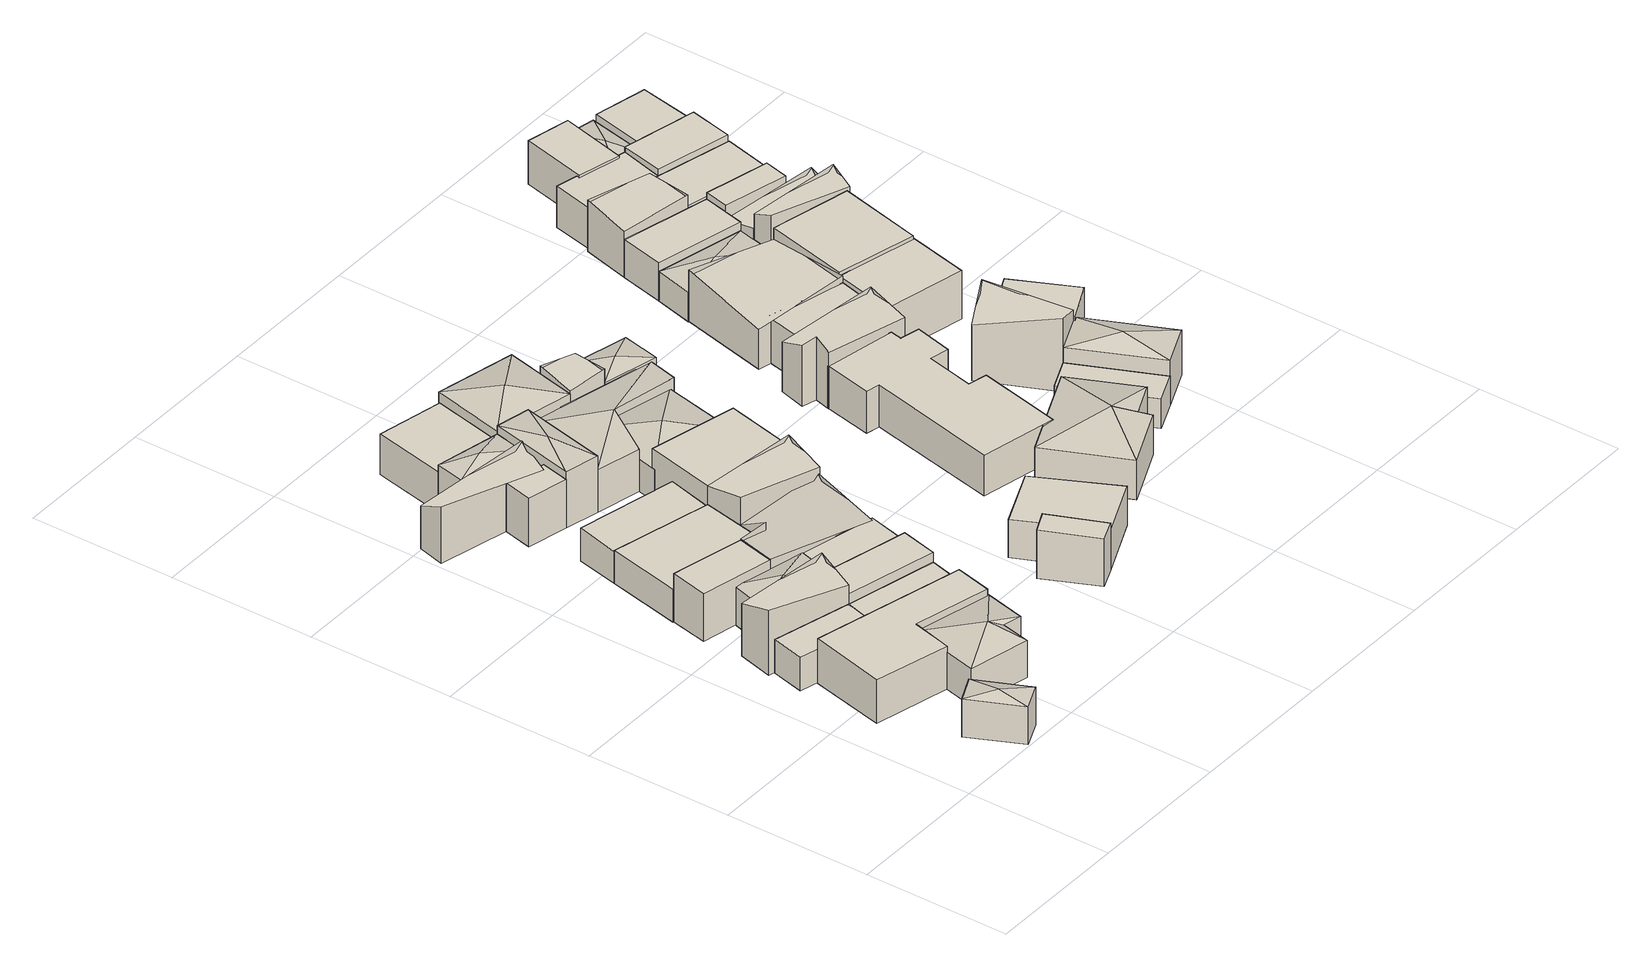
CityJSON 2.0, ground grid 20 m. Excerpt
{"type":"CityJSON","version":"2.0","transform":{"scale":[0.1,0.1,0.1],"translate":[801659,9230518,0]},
"CityObjects":{
"building1":{"type":"Building","attributes":{"Building Type":"Residential","Roof Shape":"hip","Roof Material":"Asbestos Sheet","Roof Material Code":4,"Roof Direction":"southwest","Building Height":5.44,"Roof Slope":22.5,"Footprint Area":32.02,"Solar PV Capacity Low":4.01,"Solar PV Capacity High":5.27,"Solar Annual Energy Low":5781,"Solar Annual Energy High":7618,"Suitable PV Area":23.93},"geometry":[{"type":"MultiSurface","lod":"2.2","boundaries":[[[0,1,2,3]],[[3,2,4,5]],[[2,1,6,4]],[[1,0,7,6]],[[0,3,5,7]],[[5,4,8]],[[4,6,8]],[[6,7,8]],[[7,5,8]]]}]},
"building2":{"type":"Building","attributes":{"Building Type":"Residential","Roof Shape":"shed","Roof Material":"Concrete Aluminum Tile","Roof Material Code":2,"Roof Direction":"northwest","Building Height":4.7,"Roof Slope":11.1,"Footprint Area":51.51,"Solar PV Capacity Low":6.45,"Solar PV Capacity High":8.47,"Solar Annual Energy Low":9300,"Solar Annual Energy High":12257,"Suitable PV Area":38.51},"geometry":[{"type":"MultiSurface","lod":"2.2","boundaries":[[[9,10,11,12]],[[12,11,13,14]],[[11,10,15,13]],[[10,9,16,15]],[[9,12,14,16]],[[14,13,15,16]]]}]},
"building3":{"type":"Building","attributes":{"Building Type":"Residential","Roof Shape":"gable","Roof Material":"Concrete Aluminum Tile","Roof Material Code":2,"Roof Direction":"northwest","Building Height":7.5,"Roof Slope":33.8,"Footprint Area":59.34,"Solar PV Capacity Low":7.43,"Solar PV Capacity High":9.76,"Solar Annual Energy Low":10714,"Solar Annual Energy High":14121,"Suitable PV Area":44.36},"geometry":[{"type":"MultiSurface","lod":"2.2","boundaries":[[[17,18,19,9]],[[9,19,20,21]],[[19,18,22,20]],[[18,17,23,22]],[[17,9,21,23]],[[21,20,22,23]]]}]},
"building4":{"type":"Building","attributes":{"Building Type":"Residential","Roof Shape":"shed","Roof Material":"Concrete Aluminum Tile","Roof Material Code":2,"Roof Direction":"northwest","Building Height":6.12,"Roof Slope":14.3,"Footprint Area":166.64,"Solar PV Capacity Low":20.86,"Solar PV Capacity High":27.4,"Solar Annual Energy Low":30087,"Solar Annual Energy High":39652,"Suitable PV Area":124.57},"geometry":[{"type":"MultiSurface","lod":"2.2","boundaries":[[[24,25,26,27,28,29]],[[29,28,30,31]],[[28,27,32,30]],[[27,26,33,32]],[[26,25,34,33]],[[25,24,35,34]],[[24,29,31,35]],[[31,30,32,33,34,35]]]}]},
"building5":{"type":"Building","attributes":{"Building Type":"Residential","Roof Shape":"hip","Roof Material":"Concrete Aluminum Tile","Roof Material Code":2,"Roof Direction":"northwest","Building Height":5.29,"Roof Slope":26.5,"Footprint Area":99.06,"Solar PV Capacity Low":12.4,"Solar PV Capacity High":16.29,"Solar Annual Energy Low":17885,"Solar Annual Energy High":23570,"Suitable PV Area":74.05},"geometry":[{"type":"MultiSurface","lod":"2.2","boundaries":[[[36,37,38,24,39,40]],[[40,39,41,42]],[[39,24,43,41]],[[24,38,44,43]],[[38,37,45,44]],[[37,36,46,45]],[[36,40,42,46]],[[42,41,47]],[[41,43,47]],[[43,44,47]],[[44,45,47]],[[45,46,47]],[[46,42,47]]]}]},
"building6":{"type":"Building","attributes":{"Building Type":"Residential","Roof Shape":"shed","Roof Material":"Concrete Aluminum Tile","Roof Material Code":2,"Roof Direction":"northwest","Building Height":6.75,"Roof Slope":11,"Footprint Area":53.76,"Solar PV Capacity Low":6.73,"Solar PV Capacity High":8.84,"Solar Annual Energy Low":9706,"Solar Annual Energy High":12792,"Suitable PV Area":40.19},"geometry":[{"type":"MultiSurface","lod":"2.2","boundaries":[[[48,49,50,51]],[[51,50,52,53]],[[50,49,54,52]],[[49,48,55,54]],[[48,51,53,55]],[[53,52,54,55]]]}]},
"building7":{"type":"Building","attributes":{"Building Type":"Residential","Roof Shape":"hip","Roof Material":"Concrete Aluminum Tile","Roof Material Code":2,"Roof Direction":"northwest","Building Height":5.37,"Roof Slope":26.8,"Footprint Area":60.62,"Solar PV Capacity Low":7.59,"Solar PV Capacity High":9.97,"Solar Annual Energy Low":10944,"Solar Annual Energy High":14423,"Suitable PV Area":45.31},"geometry":[{"type":"MultiSurface","lod":"2.2","boundaries":[[[56,57,58,59]],[[59,58,60,61]],[[58,57,62,60]],[[57,56,63,62]],[[56,59,61,63]],[[61,60,64]],[[60,62,64]],[[62,63,64]],[[63,61,64]]]}]},
"building8":{"type":"Building","attributes":{"Building Type":"Residential","Roof Shape":"shed","Roof Material":"Concrete Aluminum Tile","Roof Material Code":2,"Roof Direction":"northwest","Building Height":4.67,"Roof Slope":13.2,"Footprint Area":59.56,"Solar PV Capacity Low":7.46,"Solar PV Capacity High":9.79,"Solar Annual Energy Low":10753,"Solar Annual Energy High":14171,"Suitable PV Area":44.52},"geometry":[{"type":"MultiSurface","lod":"2.2","boundaries":[[[65,66,12,26]],[[26,12,14,67]],[[12,66,68,14]],[[66,65,69,68]],[[65,26,67,69]],[[67,14,68,69]]]}]},
"building9":{"type":"Building","attributes":{"Building Type":"Residential","Roof Shape":"flat","Roof Material":"Concrete Aluminum Tile","Roof Material Code":2,"Roof Direction":"northwest","Building Height":4.72,"Roof Slope":13.2,"Footprint Area":145.09,"Solar PV Capacity Low":18.17,"Solar PV Capacity High":23.86,"Solar Annual Energy Low":26195,"Solar Annual Energy High":34522,"Suitable PV Area":108.45},"geometry":[{"type":"MultiSurface","lod":"2.2","boundaries":[[[70,71,51,72,73]],[[73,72,74,75]],[[72,51,76,74]],[[51,71,77,76]],[[71,70,78,77]],[[70,73,75,78]],[[75,74,76,77,78]]]}]},
"building10":{"type":"Building","attributes":{"Building Type":"Residential","Roof Shape":"gable","Roof Material":"Concrete Aluminum Tile","Roof Material Code":2,"Roof Direction":"northwest","Building Height":6.06,"Roof Slope":32.7,"Footprint Area":60.3,"Solar PV Capacity Low":7.55,"Solar PV Capacity High":9.92,"Solar Annual Energy Low":10887,"Solar Annual Energy High":14348,"Suitable PV Area":45.07},"geometry":[{"type":"MultiSurface","lod":"2.2","boundaries":[[[79,80,81,82]],[[82,81,83,84]],[[81,80,85,83]],[[80,79,86,85]],[[79,82,84,86]],[[84,83,85,86]]]}]},
"building11":{"type":"Building","attributes":{"Building Type":"Residential","Roof Shape":"flat","Roof Material":"Concrete Aluminum Tile","Roof Material Code":2,"Roof Direction":"northwest","Building Height":6.19,"Roof Slope":6.1,"Footprint Area":65.74,"Solar PV Capacity Low":8.23,"Solar PV Capacity High":10.81,"Solar Annual Energy Low":11869,"Solar Annual Energy High":15642,"Suitable PV Area":49.14},"geometry":[{"type":"MultiSurface","lod":"2.2","boundaries":[[[87,88,9,65]],[[65,9,89,90]],[[9,88,91,89]],[[88,87,92,91]],[[87,65,90,92]],[[90,89,91,92]]]}]},
"building12":{"type":"Building","attributes":{"Building Type":"Residential","Roof Shape":"flat","Roof Material":"Concrete Aluminum Tile","Roof Material Code":2,"Roof Direction":"northwest","Building Height":6.92,"Roof Slope":13.1,"Footprint Area":22.93,"Solar PV Capacity Low":2.87,"Solar PV Capacity High":3.77,"Solar Annual Energy Low":4139,"Solar Annual Energy High":5455,"Suitable PV Area":17.14},"geometry":[{"type":"MultiSurface","lod":"2.2","boundaries":[[[93,94,80,95]],[[95,80,96,97]],[[80,94,98,96]],[[94,93,99,98]],[[93,95,97,99]],[[97,96,98,99]]]}]},
"building13":{"type":"Building","attributes":{"Building Type":"Residential","Roof Shape":"shed","Roof Material":"Concrete Aluminum Tile","Roof Material Code":2,"Roof Direction":"northwest","Building Height":4.41,"Roof Slope":15.8,"Footprint Area":86.27,"Solar PV Capacity Low":10.8,"Solar PV Capacity High":14.19,"Solar Annual Energy Low":15575,"Solar Annual Energy High":20526,"Suitable PV Area":64.48},"geometry":[{"type":"MultiSurface","lod":"2.2","boundaries":[[[100,101,70,73]],[[73,70,102,103]],[[70,101,104,102]],[[101,100,105,104]],[[100,73,103,105]],[[103,102,104,105]]]}]},
"building14":{"type":"Building","attributes":{"Building Type":"Residential","Roof Shape":"shed","Roof Material":"Concrete Aluminum Tile","Roof Material Code":2,"Roof Direction":"northwest","Building Height":5.05,"Roof Slope":14.3,"Footprint Area":64.96,"Solar PV Capacity Low":8.13,"Solar PV Capacity High":10.68,"Solar Annual Energy Low":11729,"Solar Annual Energy High":15457,"Suitable PV Area":48.56},"geometry":[{"type":"MultiSurface","lod":"2.2","boundaries":[[[56,59,106,107]],[[107,106,108,109]],[[106,59,110,108]],[[59,56,111,110]],[[56,107,109,111]],[[109,108,110,111]]]}]},
"building15":{"type":"Building","attributes":{"Building Type":"Residential","Roof Shape":"hip","Roof Material":"Concrete Aluminum Tile","Roof Material Code":2,"Roof Direction":"northwest","Building Height":6.85,"Roof Slope":27.5,"Footprint Area":38.88,"Solar PV Capacity Low":4.87,"Solar PV Capacity High":6.39,"Solar Annual Energy Low":7020,"Solar Annual Energy High":9252,"Suitable PV Area":29.06},"geometry":[{"type":"MultiSurface","lod":"2.2","boundaries":[[[112,81,113,114]],[[114,113,115,116]],[[113,81,117,115]],[[81,112,118,117]],[[112,114,116,118]],[[116,115,119]],[[115,117,119]],[[117,118,119]],[[118,116,119]]]}]},
"building16":{"type":"Building","attributes":{"Building Type":"Residential","Roof Shape":"gable","Roof Material":"Concrete Aluminum Tile","Roof Material Code":2,"Roof Direction":"northwest","Building Height":4.82,"Roof Slope":33.9,"Footprint Area":134.94,"Solar PV Capacity Low":16.89,"Solar PV Capacity High":22.19,"Solar Annual Energy Low":24362,"Solar Annual Energy High":32107,"Suitable PV Area":100.86},"geometry":[{"type":"MultiSurface","lod":"2.2","boundaries":[[[120,72,51,50,107,121]],[[121,107,122,123]],[[107,50,124,122]],[[50,51,125,124]],[[51,72,126,125]],[[72,120,127,126]],[[120,121,123,127]],[[123,122,124,125,126,127]]]}]},
"building17":{"type":"Building","attributes":{"Building Type":"Residential","Roof Shape":"flat","Roof Material":"Concrete Aluminum Tile","Roof Material Code":2,"Roof Direction":"northwest","Building Height":5.79,"Roof Slope":14.9,"Footprint Area":93.66,"Solar PV Capacity Low":11.73,"Solar PV Capacity High":15.4,"Solar Annual Energy Low":16911,"Solar Annual Energy High":22287,"Suitable PV Area":70.01},"geometry":[{"type":"MultiSurface","lod":"2.2","boundaries":[[[128,114,113,129]],[[129,113,130,131]],[[113,114,132,130]],[[114,128,133,132]],[[128,129,131,133]],[[131,130,132,133]]]}]},
"building18":{"type":"Building","attributes":{"Building Type":"Residential","Roof Shape":"hip","Roof Material":"Concrete Aluminum Tile","Roof Material Code":2,"Roof Direction":"northwest","Building Height":7.99,"Roof Slope":21.6,"Footprint Area":59.07,"Solar PV Capacity Low":7.4,"Solar PV Capacity High":9.71,"Solar Annual Energy Low":10664,"Solar Annual Energy High":14055,"Suitable PV Area":44.15},"geometry":[{"type":"MultiSurface","lod":"2.2","boundaries":[[[94,134,135,113]],[[113,135,136,137]],[[135,134,138,136]],[[134,94,139,138]],[[94,113,137,139]],[[137,136,140]],[[136,138,140]],[[138,139,140]],[[139,137,140]]]}]},
"building19":{"type":"Building","attributes":{"Building Type":"Residential","Roof Shape":"gable","Roof Material":"Concrete Aluminum Tile","Roof Material Code":2,"Roof Direction":"northwest","Building Height":7.28,"Roof Slope":31.8,"Footprint Area":69.11,"Solar PV Capacity Low":8.65,"Solar PV Capacity High":11.37,"Solar Annual Energy Low":12478,"Solar Annual Energy High":16445,"Suitable PV Area":51.66},"geometry":[{"type":"MultiSurface","lod":"2.2","boundaries":[[[73,120,141,142]],[[142,141,143,144]],[[141,120,145,143]],[[120,73,146,145]],[[73,142,144,146]],[[144,143,145,146]]]}]},
"building20":{"type":"Building","attributes":{"Building Type":"Residential","Roof Shape":"shed","Roof Material":"Concrete Aluminum Tile","Roof Material Code":2,"Roof Direction":"northwest","Building Height":6.8,"Roof Slope":12.7,"Footprint Area":26.95,"Solar PV Capacity Low":3.37,"Solar PV Capacity High":4.43,"Solar Annual Energy Low":4865,"Solar Annual Energy High":6412,"Suitable PV Area":20.14},"geometry":[{"type":"MultiSurface","lod":"2.2","boundaries":[[[147,148,149,150]],[[150,149,151,152]],[[149,148,153,151]],[[148,147,154,153]],[[147,150,152,154]],[[152,151,153,154]]]}]},
"building21":{"type":"Building","attributes":{"Building Type":"Residential","Roof Shape":"flat","Roof Material":"Concrete Aluminum Tile","Roof Material Code":2,"Roof Direction":"northwest","Building Height":7.26,"Roof Slope":10.6,"Footprint Area":122.05,"Solar PV Capacity Low":15.28,"Solar PV Capacity High":20.07,"Solar Annual Energy Low":22035,"Solar Annual Energy High":29040,"Suitable PV Area":91.23},"geometry":[{"type":"MultiSurface","lod":"2.2","boundaries":[[[155,73,142,156]],[[156,142,157,158]],[[142,73,146,157]],[[73,155,159,146]],[[155,156,158,159]],[[158,157,146,159]]]}]},
"building22":{"type":"Building","attributes":{"Building Type":"Residential","Roof Shape":"hip","Roof Material":"Concrete Aluminum Tile","Roof Material Code":2,"Roof Direction":"northwest","Building Height":7.23,"Roof Slope":26.8,"Footprint Area":116.41,"Solar PV Capacity Low":14.58,"Solar PV Capacity High":19.14,"Solar Annual Energy Low":21017,"Solar Annual Energy High":27698,"Suitable PV Area":87.02},"geometry":[{"type":"MultiSurface","lod":"2.2","boundaries":[[[160,161,113,162]],[[162,113,163,164]],[[113,161,165,163]],[[161,160,166,165]],[[160,162,164,166]],[[164,163,167]],[[163,165,167]],[[165,166,167]],[[166,164,167]]]}]},
"building23":{"type":"Building","attributes":{"Building Type":"Residential","Roof Shape":"hip","Roof Material":"Concrete Aluminum Tile","Roof Material Code":2,"Roof Direction":"northwest","Building Height":5.98,"Roof Slope":20.3,"Footprint Area":128.74,"Solar PV Capacity Low":16.12,"Solar PV Capacity High":21.17,"Solar Annual Energy Low":23243,"Solar Annual Energy High":30633,"Suitable PV Area":96.23},"geometry":[{"type":"MultiSurface","lod":"2.2","boundaries":[[[168,169,170,135,134,171]],[[171,134,172,173]],[[134,135,174,172]],[[135,170,175,174]],[[170,169,176,175]],[[169,168,177,176]],[[168,171,173,177]],[[173,172,178]],[[172,174,178]],[[174,175,178]],[[175,176,178]],[[176,177,178]],[[177,173,178]]]}]},
"building24":{"type":"Building","attributes":{"Building Type":"Residential","Roof Shape":"hip","Roof Material":"Concrete Aluminum Tile","Roof Material Code":2,"Roof Direction":"northwest","Building Height":4.64,"Roof Slope":24,"Footprint Area":130.22,"Solar PV Capacity Low":16.3,"Solar PV Capacity High":21.41,"Solar Annual Energy Low":23510,"Solar Annual Energy High":30985,"Suitable PV Area":97.34},"geometry":[{"type":"MultiSurface","lod":"2.2","boundaries":[[[168,179,180,181]],[[181,180,182,183]],[[180,179,184,182]],[[179,168,185,184]],[[168,181,183,185]],[[183,182,186]],[[182,184,186]],[[184,185,186]],[[185,183,186]]]}]},
"building25":{"type":"Building","attributes":{"Building Type":"Residential","Roof Shape":"shed","Roof Material":"Concrete Aluminum Tile","Roof Material Code":2,"Roof Direction":"southwest","Building Height":5.31,"Roof Slope":16.9,"Footprint Area":110.81,"Solar PV Capacity Low":13.87,"Solar PV Capacity High":18.22,"Solar Annual Energy Low":20007,"Solar Annual Energy High":26367,"Suitable PV Area":82.83},"geometry":[{"type":"MultiSurface","lod":"2.2","boundaries":[[[187,188,150,189]],[[189,150,190,191]],[[150,188,192,190]],[[188,187,193,192]],[[187,189,191,193]],[[191,190,192,193]]]}]},
"building26":{"type":"Building","attributes":{"Building Type":"Residential","Roof Shape":"gable","Roof Material":"Concrete Aluminum Tile","Roof Material Code":2,"Roof Direction":"northwest","Building Height":7.63,"Roof Slope":32.7,"Footprint Area":28.54,"Solar PV Capacity Low":3.57,"Solar PV Capacity High":4.69,"Solar Annual Energy Low":5152,"Solar Annual Energy High":6790,"Suitable PV Area":21.33},"geometry":[{"type":"MultiSurface","lod":"2.2","boundaries":[[[194,162,195,196]],[[196,195,197,198]],[[195,162,199,197]],[[162,194,200,199]],[[194,196,198,200]],[[198,197,199,200]]]}]},
"building27":{"type":"Building","attributes":{"Building Type":"Residential","Roof Shape":"hip","Roof Material":"Concrete Aluminum Tile","Roof Material Code":2,"Roof Direction":"northwest","Building Height":6.29,"Roof Slope":25.4,"Footprint Area":41.88,"Solar PV Capacity Low":5.24,"Solar PV Capacity High":6.89,"Solar Annual Energy Low":7560,"Solar Annual Energy High":9964,"Suitable PV Area":31.3},"geometry":[{"type":"MultiSurface","lod":"2.2","boundaries":[[[196,195,201,202]],[[202,201,203,204]],[[201,195,205,203]],[[195,196,206,205]],[[196,202,204,206]],[[204,203,207]],[[203,205,207]],[[205,206,207]],[[206,204,207]]]}]},
"building28":{"type":"Building","attributes":{"Building Type":"Residential","Roof Shape":"shed","Roof Material":"Concrete Aluminum Tile","Roof Material Code":2,"Roof Direction":"northwest","Building Height":5.79,"Roof Slope":12.2,"Footprint Area":259.85,"Solar PV Capacity Low":32.53,"Solar PV Capacity High":42.73,"Solar Annual Energy Low":46914,"Solar Annual Energy High":61828,"Suitable PV Area":194.24},"geometry":[{"type":"MultiSurface","lod":"2.2","boundaries":[[[208,209,210,211,212,213,214,215,216,217,218,219]],[[219,218,220,221]],[[218,217,222,220]],[[217,216,223,222]],[[216,215,224,223]],[[215,214,225,224]],[[214,213,226,225]],[[213,212,227,226]],[[212,211,228,227]],[[211,210,229,228]],[[210,209,230,229]],[[209,208,231,230]],[[208,219,221,231]],[[221,220,222,223,224,225,226,227,228,229,230,231]]]}]},
"building29":{"type":"Building","attributes":{"Building Type":"Residential","Roof Shape":"hip","Roof Material":"Concrete Aluminum Tile","Roof Material Code":2,"Roof Direction":"southwest","Building Height":5.56,"Roof Slope":26.7,"Footprint Area":165.75,"Solar PV Capacity Low":20.75,"Solar PV Capacity High":27.26,"Solar Annual Energy Low":29925,"Solar Annual Energy High":39438,"Suitable PV Area":123.9},"geometry":[{"type":"MultiSurface","lod":"2.2","boundaries":[[[232,233,234,235,236,237]],[[237,236,238,239]],[[236,235,240,238]],[[235,234,241,240]],[[234,233,242,241]],[[233,232,243,242]],[[232,237,239,243]],[[239,238,244]],[[238,240,244]],[[240,241,244]],[[241,242,244]],[[242,243,244]],[[243,239,244]]]}]},
"building30":{"type":"Building","attributes":{"Building Type":"Residential","Roof Shape":"gable","Roof Material":"Concrete Aluminum Tile","Roof Material Code":2,"Roof Direction":"northwest","Building Height":7.12,"Roof Slope":26.2,"Footprint Area":78.06,"Solar PV Capacity Low":9.77,"Solar PV Capacity High":12.84,"Solar Annual Energy Low":14093,"Solar Annual Energy High":18573,"Suitable PV Area":58.35},"geometry":[{"type":"MultiSurface","lod":"2.2","boundaries":[[[245,246,247,248,249,250]],[[250,249,251,252]],[[249,248,253,251]],[[248,247,254,253]],[[247,246,255,254]],[[246,245,256,255]],[[245,250,252,256]],[[252,251,253,254,255,256]]]}]},
"building31":{"type":"Building","attributes":{"Building Type":"Residential","Roof Shape":"shed","Roof Material":"Concrete Aluminum Tile","Roof Material Code":2,"Roof Direction":"northwest","Building Height":6.22,"Roof Slope":15.4,"Footprint Area":58.13,"Solar PV Capacity Low":7.28,"Solar PV Capacity High":9.56,"Solar Annual Energy Low":10495,"Solar Annual Energy High":13832,"Suitable PV Area":43.45},"geometry":[{"type":"MultiSurface","lod":"2.2","boundaries":[[[257,249,258,259]],[[259,258,260,261]],[[258,249,262,260]],[[249,257,263,262]],[[257,259,261,263]],[[261,260,262,263]]]}]},
"building32":{"type":"Building","attributes":{"Building Type":"Residential","Roof Shape":"flat","Roof Material":"Concrete Aluminum Tile","Roof Material Code":2,"Roof Direction":"southwest","Building Height":4.16,"Roof Slope":10.9,"Footprint Area":59.74,"Solar PV Capacity Low":7.48,"Solar PV Capacity High":9.82,"Solar Annual Energy Low":10785,"Solar Annual Energy High":14214,"Suitable PV Area":44.65},"geometry":[{"type":"MultiSurface","lod":"2.2","boundaries":[[[264,265,266,267]],[[267,266,268,269]],[[266,265,270,268]],[[265,264,271,270]],[[264,267,269,271]],[[269,268,270,271]]]}]},
"building33":{"type":"Building","attributes":{"Building Type":"Residential","Roof Shape":"gable","Roof Material":"Concrete Aluminum Tile","Roof Material Code":2,"Roof Direction":"northwest","Building Height":5.72,"Roof Slope":32.3,"Footprint Area":160.94,"Solar PV Capacity Low":20.15,"Solar PV Capacity High":26.47,"Solar Annual Energy Low":29057,"Solar Annual Energy High":38295,"Suitable PV Area":120.31},"geometry":[{"type":"MultiSurface","lod":"2.2","boundaries":[[[272,273,258,274]],[[274,258,275,276]],[[258,273,277,275]],[[273,272,278,277]],[[272,274,276,278]],[[276,275,277,278]]]}]},
"building34":{"type":"Building","attributes":{"Building Type":"Residential","Roof Shape":"gable","Roof Material":"Concrete Aluminum Tile","Roof Material Code":2,"Roof Direction":"southwest","Building Height":7.85,"Roof Slope":34.3,"Footprint Area":59.28,"Solar PV Capacity Low":7.42,"Solar PV Capacity High":9.75,"Solar Annual Energy Low":10703,"Solar Annual Energy High":14105,"Suitable PV Area":44.31},"geometry":[{"type":"MultiSurface","lod":"2.2","boundaries":[[[279,267,280,281]],[[281,280,282,283]],[[280,267,284,282]],[[267,279,285,284]],[[279,281,283,285]],[[283,282,284,285]]]}]},
"building35":{"type":"Building","attributes":{"Building Type":"Residential","Roof Shape":"hip","Roof Material":"Concrete Aluminum Tile","Roof Material Code":2,"Roof Direction":"southwest","Building Height":6.39,"Roof Slope":24.7,"Footprint Area":80.01,"Solar PV Capacity Low":10.02,"Solar PV Capacity High":13.16,"Solar Annual Energy Low":14444,"Solar Annual Energy High":19037,"Suitable PV Area":59.8},"geometry":[{"type":"MultiSurface","lod":"2.2","boundaries":[[[266,286,287,267]],[[267,287,288,289]],[[287,286,290,288]],[[286,266,291,290]],[[266,267,289,291]],[[289,288,292]],[[288,290,292]],[[290,291,292]],[[291,289,292]]]}]},
"building36":{"type":"Building","attributes":{"Building Type":"Residential","Roof Shape":"hip","Roof Material":"Asbestos Sheet","Roof Material Code":4,"Roof Direction":"northwest","Building Height":4.18,"Roof Slope":21.5,"Footprint Area":67.89,"Solar PV Capacity Low":8.5,"Solar PV Capacity High":11.16,"Solar Annual Energy Low":12257,"Solar Annual Energy High":16154,"Suitable PV Area":50.75},"geometry":[{"type":"MultiSurface","lod":"2.2","boundaries":[[[293,294,295,296]],[[296,295,297,298]],[[295,294,299,297]],[[294,293,300,299]],[[293,296,298,300]],[[298,297,301]],[[297,299,301]],[[299,300,301]],[[300,298,301]]]}]},
"building37":{"type":"Building","attributes":{"Building Type":"Residential","Roof Shape":"flat","Roof Material":"Concrete Aluminum Tile","Roof Material Code":2,"Roof Direction":"northwest","Building Height":6.94,"Roof Slope":10.2,"Footprint Area":97.12,"Solar PV Capacity Low":12.16,"Solar PV Capacity High":15.97,"Solar Annual Energy Low":17534,"Solar Annual Energy High":23109,"Suitable PV Area":72.6},"geometry":[{"type":"MultiSurface","lod":"2.2","boundaries":[[[302,303,304,305]],[[305,304,306,307]],[[304,303,308,306]],[[303,302,309,308]],[[302,305,307,309]],[[307,306,308,309]]]}]},
"building38":{"type":"Building","attributes":{"Building Type":"Residential","Roof Shape":"flat","Roof Material":"Concrete Aluminum Tile","Roof Material Code":2,"Roof Direction":"southwest","Building Height":6.99,"Roof Slope":12,"Footprint Area":56.21,"Solar PV Capacity Low":7.04,"Solar PV Capacity High":9.24,"Solar Annual Energy Low":10148,"Solar Annual Energy High":13374,"Suitable PV Area":42.02},"geometry":[{"type":"MultiSurface","lod":"2.2","boundaries":[[[310,311,312,313]],[[313,312,314,315]],[[312,311,316,314]],[[311,310,317,316]],[[310,313,315,317]],[[315,314,316,317]]]}]},
"building39":{"type":"Building","attributes":{"Building Type":"Residential","Roof Shape":"flat","Roof Material":"Concrete Aluminum Tile","Roof Material Code":2,"Roof Direction":"northwest","Building Height":5.45,"Roof Slope":10.1,"Footprint Area":77.07,"Solar PV Capacity Low":9.65,"Solar PV Capacity High":12.67,"Solar Annual Energy Low":13914,"Solar Annual Energy High":18337,"Suitable PV Area":57.61},"geometry":[{"type":"MultiSurface","lod":"2.2","boundaries":[[[296,295,318,319]],[[319,318,320,321]],[[318,295,322,320]],[[295,296,323,322]],[[296,319,321,323]],[[321,320,322,323]]]}]},
"building40":{"type":"Building","attributes":{"Building Type":"Residential","Roof Shape":"gable","Roof Material":"Concrete Aluminum Tile","Roof Material Code":2,"Roof Direction":"northwest","Building Height":6.64,"Roof Slope":29.7,"Footprint Area":65.01,"Solar PV Capacity Low":8.14,"Solar PV Capacity High":10.69,"Solar Annual Energy Low":11737,"Solar Annual Energy High":15468,"Suitable PV Area":48.59},"geometry":[{"type":"MultiSurface","lod":"2.2","boundaries":[[[324,319,325,326]],[[326,325,327,328]],[[325,319,329,327]],[[319,324,330,329]],[[324,326,328,330]],[[328,327,329,330]]]}]},
"building41":{"type":"Building","attributes":{"Building Type":"Residential","Roof Shape":"flat","Roof Material":"Concrete Aluminum Tile","Roof Material Code":2,"Roof Direction":"northwest","Building Height":7.36,"Roof Slope":5.4,"Footprint Area":133.1,"Solar PV Capacity Low":16.67,"Solar PV Capacity High":21.89,"Solar Annual Energy Low":24031,"Solar Annual Energy High":31671,"Suitable PV Area":99.5},"geometry":[{"type":"MultiSurface","lod":"2.2","boundaries":[[[305,331,332,274]],[[274,332,333,334]],[[332,331,335,333]],[[331,305,336,335]],[[305,274,334,336]],[[334,333,335,336]]]}]},
"building42":{"type":"Building","attributes":{"Building Type":"Residential","Roof Shape":"shed","Roof Material":"Concrete Aluminum Tile","Roof Material Code":2,"Roof Direction":"northwest","Building Height":5.72,"Roof Slope":14,"Footprint Area":62.68,"Solar PV Capacity Low":7.85,"Solar PV Capacity High":10.31,"Solar Annual Energy Low":11316,"Solar Annual Energy High":14913,"Suitable PV Area":46.85},"geometry":[{"type":"MultiSurface","lod":"2.2","boundaries":[[[337,338,339,340]],[[340,339,341,342]],[[339,338,343,341]],[[338,337,344,343]],[[337,340,342,344]],[[342,341,343,344]]]}]},
"building43":{"type":"Building","attributes":{"Building Type":"Residential","Roof Shape":"gable","Roof Material":"Concrete Aluminum Tile","Roof Material Code":2,"Roof Direction":"northwest","Building Height":7.83,"Roof Slope":30.6,"Footprint Area":36.55,"Solar PV Capacity Low":4.58,"Solar PV Capacity High":6.01,"Solar Annual Energy Low":6599,"Solar Annual Energy High":8696,"Suitable PV Area":27.32},"geometry":[{"type":"MultiSurface","lod":"2.2","boundaries":[[[294,345,346,347]],[[347,346,348,349]],[[346,345,350,348]],[[345,294,351,350]],[[294,347,349,351]],[[349,348,350,351]]]}]},
"building44":{"type":"Building","attributes":{"Building Type":"Residential","Roof Shape":"gable","Roof Material":"Concrete Aluminum Tile","Roof Material Code":2,"Roof Direction":"northwest","Building Height":4.26,"Roof Slope":28.2,"Footprint Area":67.73,"Solar PV Capacity Low":8.48,"Solar PV Capacity High":11.14,"Solar Annual Energy Low":12228,"Solar Annual Energy High":16115,"Suitable PV Area":50.63},"geometry":[{"type":"MultiSurface","lod":"2.2","boundaries":[[[352,353,354,355]],[[355,354,356,357]],[[354,353,358,356]],[[353,352,359,358]],[[352,355,357,359]],[[357,356,358,359]]]}]},
"building45":{"type":"Building","attributes":{"Building Type":"Residential","Roof Shape":"flat","Roof Material":"Concrete Aluminum Tile","Roof Material Code":2,"Roof Direction":"northwest","Building Height":6.3,"Roof Slope":12.6,"Footprint Area":31.13,"Solar PV Capacity Low":3.9,"Solar PV Capacity High":5.12,"Solar Annual Energy Low":5620,"Solar Annual Energy High":7407,"Suitable PV Area":23.27},"geometry":[{"type":"MultiSurface","lod":"2.2","boundaries":[[[352,360,361,318]],[[318,361,362,363]],[[361,360,364,362]],[[360,352,365,364]],[[352,318,363,365]],[[363,362,364,365]]]}]},
"building46":{"type":"Building","attributes":{"Building Type":"Residential","Roof Shape":"flat","Roof Material":"Concrete Aluminum Tile","Roof Material Code":2,"Roof Direction":"northwest","Building Height":6.2,"Roof Slope":12.5,"Footprint Area":56.21,"Solar PV Capacity Low":7.04,"Solar PV Capacity High":9.24,"Solar Annual Energy Low":10148,"Solar Annual Energy High":13374,"Suitable PV Area":42.01},"geometry":[{"type":"MultiSurface","lod":"2.2","boundaries":[[[366,367,368,369]],[[369,368,370,371]],[[368,367,372,370]],[[367,366,373,372]],[[366,369,371,373]],[[371,370,372,373]]]}]},
"building47":{"type":"Building","attributes":{"Building Type":"Residential","Roof Shape":"flat","Roof Material":"Concrete Aluminum Tile","Roof Material Code":2,"Roof Direction":"northwest","Building Height":5.71,"Roof Slope":12,"Footprint Area":81.11,"Solar PV Capacity Low":10.15,"Solar PV Capacity High":13.34,"Solar Annual Energy Low":14643,"Solar Annual Energy High":19298,"Suitable PV Area":60.63},"geometry":[{"type":"MultiSurface","lod":"2.2","boundaries":[[[325,361,374,326]],[[326,374,375,376]],[[374,361,377,375]],[[361,325,378,377]],[[325,326,376,378]],[[376,375,377,378]]]}]},
"building48":{"type":"Building","attributes":{"Building Type":"Residential","Roof Shape":"hip","Roof Material":"Concrete Aluminum Tile","Roof Material Code":2,"Roof Direction":"northwest","Building Height":4.26,"Roof Slope":22.4,"Footprint Area":36.95,"Solar PV Capacity Low":4.63,"Solar PV Capacity High":6.08,"Solar Annual Energy Low":6671,"Solar Annual Energy High":8792,"Suitable PV Area":27.62},"geometry":[{"type":"MultiSurface","lod":"2.2","boundaries":[[[379,380,381,369]],[[369,381,382,383]],[[381,380,384,382]],[[380,379,385,384]],[[379,369,383,385]],[[383,382,386]],[[382,384,386]],[[384,385,386]],[[385,383,386]]]}]},
"building49":{"type":"Building","attributes":{"Building Type":"Residential","Roof Shape":"flat","Roof Material":"Concrete Aluminum Tile","Roof Material Code":2,"Roof Direction":"northwest","Building Height":6.56,"Roof Slope":10.6,"Footprint Area":63.84,"Solar PV Capacity Low":7.99,"Solar PV Capacity High":10.5,"Solar Annual Energy Low":11526,"Solar Annual Energy High":15190,"Suitable PV Area":47.72},"geometry":[{"type":"MultiSurface","lod":"2.2","boundaries":[[[339,387,388,340]],[[340,388,389,390]],[[388,387,391,389]],[[387,339,392,391]],[[339,340,390,392]],[[390,389,391,392]]]}]},
"building50":{"type":"Building","attributes":{"Building Type":"Residential","Roof Shape":"flat","Roof Material":"Concrete Aluminum Tile","Roof Material Code":2,"Roof Direction":"northwest","Building Height":5.33,"Roof Slope":11.7,"Footprint Area":64.29,"Solar PV Capacity Low":8.05,"Solar PV Capacity High":10.57,"Solar Annual Energy Low":11608,"Solar Annual Energy High":15298,"Suitable PV Area":48.06},"geometry":[{"type":"MultiSurface","lod":"2.2","boundaries":[[[393,380,394,395]],[[395,394,396,397]],[[394,380,398,396]],[[380,393,399,398]],[[393,395,397,399]],[[397,396,398,399]]]}]}
},
"vertices":[
[120,3,0],[157,19,0],[124,91,0],[87,74,0],[124,91,54],[87,74,54],[157,19,54],[120,3,54],[122,47,60],
[169,297,0],[61,324,0],[50,279,0],[157,252,0],[50,279,48],[157,252,47],[61,324,48],[169,297,48],
[182,345,0],[66,375,0],[53,327,0],[53,327,93],[169,297,75],[66,375,75],[182,345,93],
[166,198,0],[272,173,0],[283,222,0],[74,272,0],[50,169,0],[154,144,0],[50,169,62],[154,144,61],[74,272,64],[283,222,63],[272,173,62],[166,198,63],
[236,123,0],[261,117,0],[274,173,0],[143,102,0],[227,83,0],[143,102,53],[227,83,53],[166,198,53],[274,173,53],[261,117,53],[236,123,53],[218,133,64],
[74,479,0],[63,428,0],[164,406,0],[175,457,0],[164,406,67],[175,457,68],[63,428,68],[74,479,69],
[213,396,0],[113,423,0],[97,367,0],[197,339,0],[97,367,54],[197,339,54],[113,423,54],[213,396,54],[155,381,62],
[294,267,0],[168,297,0],[283,222,47],[168,297,48],[294,267,48],
[95,580,0],[73,479,0],[213,449,0],[233,547,0],[213,449,47],[233,547,47],[175,457,47],[73,479,47],[95,580,47],
[8,765,0],[160,729,0],[169,767,0],[18,802,0],[169,767,81],[18,802,61],[160,729,61],[8,765,81],
[306,317,0],[181,347,0],[169,297,62],[294,267,62],[181,347,62],[306,317,62],
[95,703,0],[151,690,0],[104,742,0],[160,729,69],[104,742,69],[151,690,69],[95,703,69],
[247,608,0],[108,638,0],[95,580,45],[233,547,44],[108,638,47],[247,608,46],
[306,315,0],[319,373,0],[306,315,50],[319,373,52],[197,339,51],[213,396,53],
[79,788,0],[178,809,0],[88,828,0],[178,809,68],[88,828,68],[169,767,68],[79,788,68],[129,798,74],
[222,491,0],[339,466,0],[319,373,48],[339,466,64],[164,406,68],[175,457,69],[213,449,74],[222,491,48],
[109,927,0],[200,908,0],[178,809,58],[200,908,58],[88,828,58],[109,927,58],
[198,679,0],[225,799,0],[225,799,80],[178,809,80],[198,679,80],[151,690,80],[188,744,86],
[341,465,0],[354,519,0],[341,465,73],[354,519,88],[222,491,87],[233,547,73],
[423,205,0],[393,191,0],[426,118,0],[456,131,0],[426,118,68],[456,131,68],[393,191,69],[423,205,69],
[255,643,0],[376,615,0],[354,519,73],[376,615,73],[255,643,73],
[311,886,0],[201,910,0],[288,785,0],[178,809,72],[288,785,72],[201,910,72],[311,886,72],[244,847,84],
[279,745,0],[399,717,0],[409,757,0],[260,665,0],[198,679,60],[260,665,60],[225,799,60],[409,757,60],[399,717,60],[279,745,60],[295,727,70],
[253,638,0],[371,613,0],[394,719,0],[371,613,46],[394,719,46],[253,638,46],[279,745,46],[324,679,58],
[490,279,0],[407,242,0],[540,169,0],[456,131,57],[540,169,56],[407,242,54],[490,279,53],
[300,837,0],[339,773,0],[352,825,0],[339,773,83],[352,825,76],[288,785,76],[300,837,83],
[416,755,0],[427,807,0],[416,755,63],[427,807,63],[339,773,63],[352,825,63],[383,790,69],
[618,429,0],[592,435,0],[606,500,0],[632,494,0],[644,545,0],[617,551,0],[620,567,0],[523,587,0],[509,521,0],[528,517,0],[489,337,0],[594,315,0],[489,337,58],[594,315,58],[528,517,60],[509,521,60],[523,587,61],[620,567,61],[617,551,61],[644,545,61],[632,494,60],[606,500,60],[592,435,59],[618,429,59],
[664,245,0],[713,267,0],[671,360,0],[539,301,0],[588,190,0],[672,228,0],[588,190,56],[672,228,56],[539,301,56],[671,360,56],[713,267,56],[664,245,56],[641,265,71],
[508,613,0],[528,607,0],[522,585,0],[641,563,0],[652,620,0],[518,649,0],[652,620,84],[518,649,71],[641,563,71],[522,585,81],[528,607,90],[508,613,87],
[545,643,0],[663,668,0],[557,698,0],[663,668,64],[557,698,64],[652,620,62],[545,643,63],
[667,367,0],[719,251,0],[762,270,0],[710,386,0],[762,270,42],[710,386,42],[719,251,42],[667,367,42],
[567,819,0],[538,697,0],[692,789,0],[663,668,73],[692,789,57],[538,697,57],[567,819,73],
[666,485,0],[760,408,0],[716,507,0],[760,408,79],[716,507,106],[710,386,105],[666,485,79],
[819,295,0],[767,411,0],[767,411,64],[710,386,64],[819,295,64],[762,270,64],[765,340,74],
[566,819,0],[689,790,0],[701,843,0],[579,871,0],[701,843,42],[579,871,42],[689,790,42],[566,819,42],[634,831,48],
[646,592,0],[758,567,0],[777,650,0],[665,675,0],[777,650,69],[665,675,69],[758,567,69],[646,592,69],
[719,491,0],[761,406,0],[814,432,0],[773,517,0],[814,432,70],[773,517,70],[761,406,70],[719,491,70],
[715,902,0],[593,931,0],[715,902,54],[593,931,54],[701,843,54],[579,871,54],
[610,996,0],[687,909,0],[703,975,0],[687,909,73],[703,975,66],[593,931,66],[610,996,73],
[775,649,0],[802,764,0],[802,764,74],[692,789,74],[775,649,74],[665,675,74],
[627,1053,0],[614,995,0],[715,972,0],[729,1030,0],[715,972,57],[729,1030,59],[614,995,58],[627,1053,59],
[806,763,0],[813,792,0],[696,820,0],[813,792,93],[696,820,78],[806,763,78],[689,790,93],
[707,869,0],[695,820,0],[822,787,0],[834,839,0],[822,787,43],[834,839,57],[695,820,58],[707,869,43],
[796,848,0],[804,881,0],[804,881,63],[715,902,63],[796,848,63],[707,869,63],
[677,1131,0],[656,1042,0],[715,1028,0],[737,1118,0],[715,1028,62],[737,1118,62],[656,1042,62],[677,1131,62],
[820,947,0],[820,947,57],[703,975,57],[804,881,57],[687,909,57],
[715,1033,0],[758,1024,0],[776,1110,0],[776,1110,43],[737,1118,43],[758,1024,43],[715,1033,43],[746,1071,48],
[819,948,0],[832,1007,0],[832,1007,66],[729,1030,66],[819,948,66],[715,972,66],
[776,1106,0],[833,1007,0],[849,1090,0],[833,1007,53],[849,1090,53],[758,1024,53],[776,1106,53]
]}
